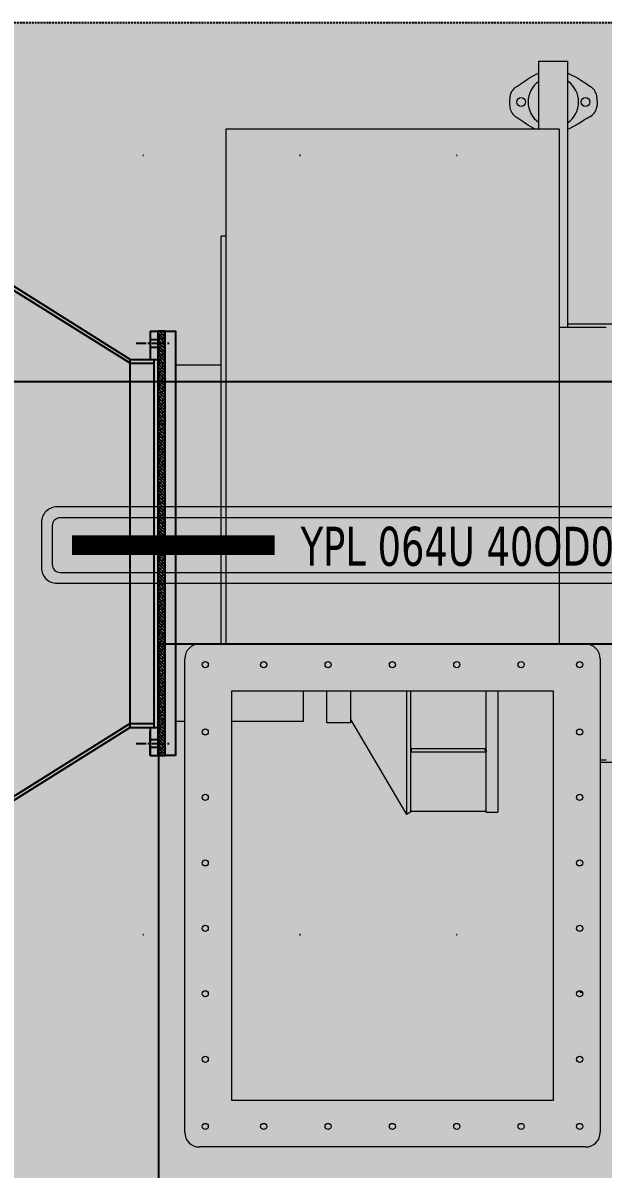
# Model space of a CAD drawing. Header units: centimetres. Extents: x 405564 to 502064, y 46284 to 60634.
# Drawn here: x 484453.4 to 484527.7, y 56002.5 to 56149.6 of the extents above; entities that cross this region are included whole.
import ezdxf
from ezdxf.enums import TextEntityAlignment as Align

# ---------------------------------------------------------------- set-up
doc = ezdxf.new("R2010")
doc.units = ezdxf.units.CM
for name, pattern in [('( Hidden )', [0.375, 0.25, -0.125]), ('ACAD_ISO07W100', [3, 0, -3]), ('DOT', [0.25, 0, -0.25]), ('MITTE', [2, 1.25, -0.25, 0.25, -0.25])]:
    doc.linetypes.add(name, pattern=pattern)
doc.layers.get('0').update_dxf_attribs({"color": 8, "lineweight": 9})
for name, color, linetype, lineweight in [('0-KRCN-AYDINLATMA-130426', 8, 'Continuous', 9), ('0-KRCN-MİMARİ-220526', 8, 'Continuous', 9), ('Visible (ISO)', 8, 'Continuous', 18)]:
    doc.layers.add(name, color=color, linetype=linetype, lineweight=lineweight)
for name, color, linetype in [('AS_DOS_TERAS_UST', 8, 'ACAD_ISO07W100'), ('AS_NOT_MIMARI', 8, 'Continuous'), ('AS_TAV', 8, 'Continuous'), ('MITTELLINIE', 8, 'MITTE'), ('RAHMEN035', 8, 'Continuous')]:
    doc.layers.add(name, color=color, linetype=linetype)
doc.styles.add('TAHOMA', font='tahoma.ttf')

# ---------------------------------------------------------------- blocks, each defined once
blk = doc.blocks.new('YPL 064U 40OD00 8K89 149 MG 66')
at = {"layer": '0-KRCN-AYDINLATMA-130426'}
for points in [[(75.25, -2.9), (75.25, 2.9, 0.414214), (73.25, 4.9), (-73.25, 4.9, 0.414214), (-75.25, 2.9), (-75.25, -2.9, 0.414214), (-73.25, -4.9), (73.25, -4.9, 0.414214)], [(73.85, -2.5), (73.85, 2.5, 0.414214), (72.85, 3.5), (-72.85, 3.5, 0.414214), (-73.85, 2.5), (-73.85, -2.5, 0.414214), (-72.85, -3.5), (72.85, -3.5, 0.414214)]]:
    blk.add_lwpolyline(points, format="xyb", close=True, dxfattribs=at)
at = {"layer": '0-KRCN-AYDINLATMA-130426', "const_width": 2.51, "elevation": 1.25}
for points in [[(-71.34, -0.01), (-45.35, -0.01)], [(45.35, -0.01), (71.35, -0.01)]]:
    blk.add_lwpolyline(points, dxfattribs=at)
at = {"layer": '0-KRCN-AYDINLATMA-130426', "ltscale": 60, "style": 'TAHOMA', "width": 0.8}
blk.add_text('YPL 064U 40OD00 8K89 149 MG 66', height=5, dxfattribs=at).set_placement((0, -0.15), align=Align.MIDDLE_CENTER)
blk = doc.blocks.new('G$C546873DE')
at = {"layer": '0-KRCN-AYDINLATMA-130426'}
blk.add_blockref('YPL 064U 40OD00 8K89 149 MG 66', (13966.93, 8948.55), dxfattribs=at)
blk = doc.blocks.new('A$Cdfb98813')
h = blk.add_hatch()
h.set_pattern_fill('ANGLE', color=256)
h.set_pattern_definition([(0, (-482318.783, -59032.118), (0, 6.985), [5.08, -1.905]), (90, (-482318.783, -59032.118), (-6.985, 4e-16), [5.08, -1.905])])
h.paths.add_polyline_path([(2235.14, -683), (325.14, -683), (325.14, -933.01), (2235.14, -933.01)])
h.paths.add_polyline_path([(800, -700), (900, -700), (900, -800), (800, -800)], flags=16)
h.paths.add_polyline_path([(1700, -700), (1800, -700), (1800, -800), (1700, -800)], flags=16)
h = blk.add_hatch()
h.set_pattern_fill('ANSI38', color=256, scale=0.087771, angle=270, style=0)
h.set_pattern_definition([(315, (-3605.05638, 9617.62615), (0.1970511725, 0.1970511725), []), (45, (-3605.05638, 9617.62615), (0.1970511725, 0.5911535175), [0.696681102, -0.41800866])])
h.paths.add_polyline_path([(621.86, -776.99), (620.98, -776.99), (620.98, -722.57), (621.86, -722.57)])
h = blk.add_hatch()
h.set_pattern_fill('ANSI38', color=256, scale=0.087771, angle=270, style=0)
h.set_pattern_definition([(315, (-3605.05638, 9617.62615), (0.1970511725, 0.1970511725), []), (45, (-3605.05638, 9617.62615), (0.1970511725, 0.5911535175), [0.696681102, -0.41800866])])
h.paths.add_polyline_path([(621.86, -776.99), (620.98, -776.99), (620.98, -722.57), (621.86, -722.57)])
blk.add_line((238.98, -729.01), (2268.93, -729.01))
at = {"linetype": '( Hidden )'}
blk.add_lwpolyline([(2235.14, -683), (325.14, -683), (325.14, -933.01), (2235.14, -933.01)], close=True, dxfattribs=at)
blk.add_lwpolyline([(2235.14, -683), (325.14, -683), (325.14, -933.01), (2235.14, -933.01)], close=True, dxfattribs=at)
for points in [[(620.98, -776.99), (621.86, -776.99), (621.86, -722.57), (620.98, -722.57)], [(620.98, -776.99), (621.86, -776.99), (621.86, -722.57), (620.98, -722.57)], [(623.18, -776.99), (621.86, -776.99), (621.86, -722.57), (623.18, -722.57)], [(623.18, -776.99), (621.86, -776.99), (621.86, -722.57), (623.18, -722.57)]]:
    blk.add_lwpolyline(points, close=True)
at = {"layer": 'AS_TAV'}
blk.add_lwpolyline([(681, -762.72), (621, -762.72), (621, -882.25), (681, -882.25)], close=True, dxfattribs=at)
at = {"layer": 'MITTELLINIE'}
for p, q in [((618.16, -724.11), (622.39, -724.11)), ((618.16, -775.44), (622.39, -775.44))]:
    blk.add_line(p, q, dxfattribs=at)
at = {"layer": 'RAHMEN035'}
for p, q in [((617.38, -726.68), (588.58, -708.64)), ((617.38, -726.17), (588.59, -708.1)), ((619.95, -722.57), (620.98, -722.57)), ((619.95, -722.57), (619.95, -725.66)), ((619.95, -722.83), (619.95, -726.17)), ((620.98, -776.99), (620.98, -722.57)), ((619.95, -723.62), (620.98, -723.62)), ((619.95, -724.6), (620.98, -724.6)), ((617.38, -773.39), (617.38, -726.17)), ((617.38, -726.17), (620.98, -726.17)), ((620.47, -773.39), (620.47, -726.17)), ((617.38, -726.68), (620.47, -726.68)), ((617.38, -772.87), (588.58, -790.92)), ((617.38, -773.39), (588.59, -791.45)), ((617.38, -772.87), (620.47, -772.87)), ((617.38, -773.39), (620.98, -773.39)), ((619.95, -773.39), (619.95, -776.73)), ((619.95, -776.99), (619.95, -773.9)), ((619.95, -773.9), (619.95, -776.99)), ((619.95, -774.96), (620.98, -774.96)), ((619.95, -775.93), (620.98, -775.93)), ((619.95, -776.99), (620.98, -776.99))]:
    blk.add_line(p, q, dxfattribs=at)
at = {"layer": 'Visible (ISO)'}
for p, q in [((669.75, -696.64), (669.75, -687.9)), ((669.75, -687.9), (673.5, -687.9)), ((673.5, -722.03), (673.5, -687.9)), ((677.22, -692.53), (677.24, -693.55)), ((629.63, -696.64), (629.63, -745.02)), ((672.38, -696.64), (629.63, -696.64)), ((672.38, -696.64), (672.38, -745.02)), ((629.03, -762.72), (629.03, -710.37)), ((629.63, -710.37), (629.03, -710.37)), ((726, -721.65), (673.5, -721.65)), ((672.38, -722.03), (678.38, -722.03)), ((623.18, -772.65), (623.18, -726.9)), ((629.03, -726.9), (623.18, -726.9)), ((629.63, -745.02), (629.63, -762.72)), ((672.38, -745.02), (672.38, -762.72)), ((626.25, -762.72), (675.75, -762.72)), ((624.38, -825.34), (624.38, -764.59)), ((677.63, -764.59), (677.63, -825.34)), ((671.63, -768.72), (630.38, -768.72)), ((630.38, -768.72), (630.38, -821.22)), ((639.6, -772.65), (639.6, -768.72)), ((642.61, -772.8), (642.61, -768.72)), ((645.61, -768.72), (645.61, -772.8)), ((652.81, -768.72), (652.81, -784.58)), ((653.33, -768.72), (653.33, -784.28)), ((663, -776.31), (663, -768.72)), ((664.5, -768.72), (664.5, -784.28)), ((671.63, -821.22), (671.63, -768.72)), ((624.38, -772.65), (623.18, -772.65)), ((639.6, -772.65), (630.38, -772.65)), ((645.61, -772.8), (642.61, -772.8)), ((645.61, -772.37), (652.81, -784.58)), ((653.33, -776), (653.4, -776.09)), ((653.4, -776.09), (663, -776.09)), ((653.4, -776.09), (653.4, -776.53)), ((662.85, -776.25), (662.85, -776.36)), ((663, -776.25), (662.85, -776.25)), ((663, -776.36), (662.85, -776.36)), ((663, -776.36), (663, -776.31)), ((663, -776.31), (663, -776.53)), ((653.33, -776.44), (653.4, -776.53)), ((653.4, -776.53), (663, -776.53)), ((663, -784.28), (663, -776.53)), ((677.63, -777.53), (678.38, -777.53)), ((726, -777.9), (677.63, -777.9)), ((653.33, -784.28), (652.81, -784.58)), ((653.33, -783.99), (653.4, -784.12)), ((653.33, -784.02), (653.4, -784.14)), ((653.4, -784.12), (663, -784.12)), ((653.4, -784.12), (653.4, -784.14)), ((653.4, -784.14), (663, -784.14)), ((662.85, -784.13), (662.85, -784.14)), ((663, -784.13), (662.85, -784.13)), ((663, -784.14), (662.85, -784.14)), ((663, -784.28), (664.5, -784.28)), ((630.38, -821.22), (671.63, -821.22)), ((675.75, -827.22), (626.25, -827.22))]:
    blk.add_line(p, q, dxfattribs=at)
for centre, radius in [((667.5, -693.15), 0.562), ((675.75, -693.15), 0.562), ((627, -765.34), 0.394), ((634.5, -765.34), 0.394), ((642.75, -765.34), 0.394), ((651, -765.34), 0.394), ((659.25, -765.34), 0.394), ((667.5, -765.34), 0.394), ((675, -765.34), 0.394), ((627, -773.97), 0.394), ((675, -773.97), 0.394), ((627, -782.37), 0.394), ((675, -782.37), 0.394), ((627, -790.77), 0.394), ((675, -790.77), 0.394), ((627, -799.17), 0.394), ((675, -799.17), 0.394), ((627, -807.57), 0.394), ((675, -807.57), 0.394), ((627, -815.97), 0.394), ((675, -815.97), 0.394), ((627, -824.59), 0.394), ((634.5, -824.59), 0.394), ((642.75, -824.59), 0.394), ((651, -824.59), 0.394), ((659.25, -824.59), 0.394), ((667.5, -824.59), 0.394), ((675, -824.59), 0.394)]:
    blk.add_circle(centre, radius, dxfattribs=at)
for centre, radius, start, end in [((671.63, -693.15), 3.24, 125.4152, 234.5848), ((671.63, -693.15), 3.24, 305.4152, 54.5848), ((671.63, -693.15), 5.62, 174.3333, 185.6667), ((626.25, -764.59), 1.88, 90, 180), ((675.75, -764.59), 1.88, 0, 90), ((626.25, -825.34), 1.88, 180, 270), ((675.75, -825.34), 1.88, 270, 0)]:
    blk.add_arc(centre, radius, start, end, dxfattribs=at)
for points, knots in [([(666.88, -691.21), (667.09, -691.07), (667.3, -690.93), (668.18, -690.31), (668.91, -689.79), (669.75, -689.46)], [0.941379, 0.941379, 0.941379, 0.941379, 1.812747, 1.812747, 4.454408, 4.454408, 4.454408, 4.454408]), ([(673.5, -689.49), (673.52, -689.5), (673.54, -689.51), (674.69, -689.96), (675.68, -690.69), (676.41, -691.19)], [8.240601, 8.240601, 8.240601, 8.240601, 8.295642, 8.295642, 11.870712, 11.870712, 11.870712, 11.870712]), ([(666.88, -691.21), (666.68, -691.34), (666.5, -691.51), (666.27, -691.84), (666.19, -691.98), (666.08, -692.28), (666.05, -692.44), (666.03, -692.6)], [0, 0, 0, 0, 0.976611, 0.976611, 1.616438, 1.616438, 2.256265, 2.256265, 2.256265, 2.256265]), ([(677.22, -692.53), (677.19, -692.28), (677.12, -692.05), (676.93, -691.7), (676.84, -691.58), (676.64, -691.37), (676.53, -691.27), (676.41, -691.19)], [0, 0, 0, 0, 0.976611, 0.976611, 1.565275, 1.565275, 2.153938, 2.153938, 2.153938, 2.153938]), ([(666.03, -693.71), (666.05, -693.95), (666.13, -694.19), (666.31, -694.54), (666.41, -694.67), (666.62, -694.91), (666.74, -695.01), (666.88, -695.1)], [0, 0, 0, 0, 0.976611, 0.976611, 1.612198, 1.612198, 2.247785, 2.247785, 2.247785, 2.247785]), ([(676.29, -695.05), (676.5, -694.93), (676.69, -694.77), (676.96, -694.43), (677.05, -694.27), (677.18, -693.92), (677.23, -693.74), (677.24, -693.55)], [0, 0, 0, 0, 0.976611, 0.976611, 1.726288, 1.726288, 2.475965, 2.475965, 2.475965, 2.475965]), ([(669.31, -696.64), (669.22, -696.6), (669.13, -696.56), (668.23, -696.08), (667.52, -695.52), (666.88, -695.1)], [6.138246, 6.138246, 6.138246, 6.138246, 6.33052, 6.33052, 8.147594, 8.147594, 8.147594, 8.147594]), ([(676.29, -695.05), (675.84, -695.3), (675.33, -695.65), (674.36, -696.23), (673.94, -696.46), (673.5, -696.65)], [0.879393, 0.879393, 0.879393, 0.879393, 2.287506, 2.287506, 3.245389, 3.245389, 3.245389, 3.245389])]:
    blk.add_open_spline(points, degree=3, knots=knots, dxfattribs=at)
blk.add_open_spline([(674.9, -807.19), (675.07, -807.29), (675.23, -807.39), (675.39, -807.49)], degree=3, dxfattribs=at)
blk = doc.blocks.new('A$C6A10306C')
at = {"layer": 'AS_DOS_TERAS_UST', "linetype": 'DOT', "ltscale": 80}
for p, q in [((14085.68, -4501.45), (13710.68, -4501.45)), ((14085.68, -4601.45), (13710.68, -4601.45))]:
    blk.add_line(p, q, dxfattribs=at)
at = {"layer": 'AS_NOT_MIMARI'}
blk.add_blockref('A$Cdfb98813', (13285.68, -3801.45), dxfattribs=at)

msp = doc.modelspace()

# ---------------------------------------------------------------- block references
at = {"layer": '0-KRCN-AYDINLATMA-130426'}
msp.add_blockref('G$C546873DE', (470564.07, 47134.02), dxfattribs=at)

# ---------------------------------------------------------------- next in the draw order: block references
at = {"layer": '0-KRCN-MİMARİ-220526'}
msp.add_blockref('A$C6A10306C', (470564.07, 60634.02), dxfattribs=at)

doc.saveas('drawing.dxf')
